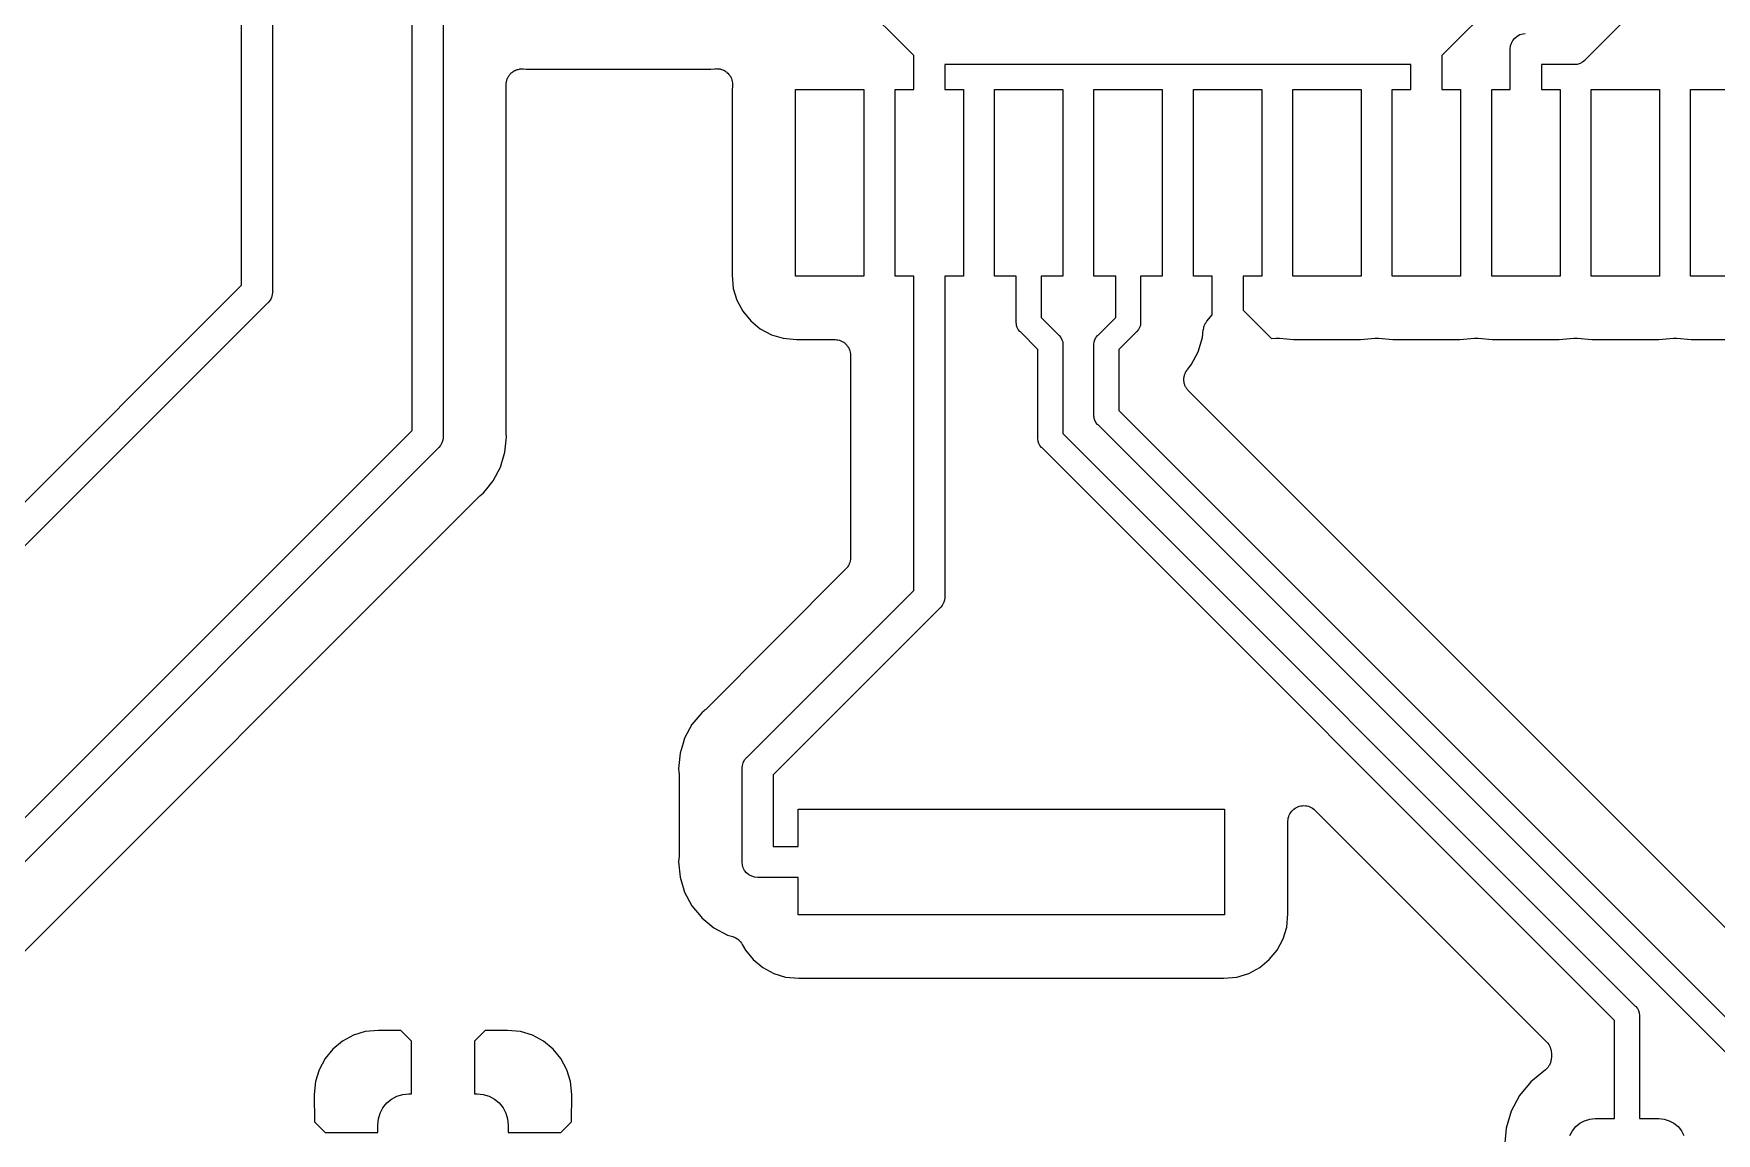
# Model space of a CAD drawing. Extents: x 123.4 to 173.6, y -130.1 to -79.9.
# Drawn here: x 135.05 to 148.58, y -118.34 to -109.5 of the extents above; entities that cross this region are included whole.
import ezdxf

# ---------------------------------------------------------------- set-up
doc = ezdxf.new("R2010")
doc.units = 0
doc.header["$MEASUREMENT"] = 0
doc.layers.add('BLACK', color=7, linetype='CONTINUOUS')

msp = doc.modelspace()

# ---------------------------------------------------------------- linework, layer by layer
at = {"layer": 'BLACK', "linetype": 'CONTINUOUS'}
for p, q in [((138.091, -112.693), (138.091, -105.467)), ((138.341, -105.513), (138.341, -112.738)), ((136.719, -111.524), (136.719, -106.039)), ((136.969, -106.084), (136.969, -111.57)), ((148.528, -107.525), (146.377, -109.676)), ((142.127, -109.676), (141.576, -109.125)), ((147.979, -109.262), (147.532, -109.709)), ((146.982, -109.52), (147.004, -109.509)), ((147.004, -109.509), (147.027, -109.502)), ((147.027, -109.502), (147.046, -109.5)), ((146.926, -109.625), (146.929, -109.6)), ((146.927, -109.631), (146.926, -109.625)), ((146.927, -109.95), (146.927, -109.631)), ((146.929, -109.6), (146.936, -109.577)), ((146.936, -109.577), (146.948, -109.555)), ((146.948, -109.555), (146.963, -109.536)), ((146.963, -109.536), (146.982, -109.52)), ((138.934, -109.791), (138.939, -109.789)), ((138.939, -109.789), (138.945, -109.788)), ((138.945, -109.788), (138.952, -109.786)), ((138.952, -109.786), (138.958, -109.785)), ((138.958, -109.785), (138.963, -109.784)), ((138.963, -109.784), (138.97, -109.784)), ((138.97, -109.784), (138.976, -109.783)), ((138.976, -109.783), (138.982, -109.784)), ((138.982, -109.784), (138.988, -109.784)), ((138.988, -109.784), (139.008, -109.786)), ((139.008, -109.786), (140.496, -109.786)), ((140.496, -109.786), (140.531, -109.783)), ((140.531, -109.783), (140.531, -109.783)), ((140.531, -109.783), (140.532, -109.783)), ((140.532, -109.783), (140.532, -109.782)), ((140.532, -109.782), (140.544, -109.783)), ((140.532, -109.783), (140.532, -109.783)), ((140.544, -109.783), (140.556, -109.783)), ((140.556, -109.783), (140.557, -109.783)), ((140.557, -109.783), (140.557, -109.783)), ((140.557, -109.783), (140.569, -109.785)), ((140.569, -109.785), (140.581, -109.788)), ((140.581, -109.788), (140.581, -109.788)), ((140.581, -109.788), (140.581, -109.788)), ((140.581, -109.788), (140.592, -109.793)), ((142.127, -109.95), (142.127, -109.676)), ((146.127, -109.75), (142.377, -109.75)), ((142.377, -109.75), (142.377, -109.95)), ((146.127, -109.95), (146.127, -109.75)), ((146.377, -109.676), (146.377, -109.95)), ((147.433, -109.75), (147.177, -109.75)), ((147.177, -109.75), (147.177, -109.95)), ((147.44, -109.75), (147.433, -109.75)), ((147.446, -109.75), (147.44, -109.75)), ((147.464, -109.748), (147.446, -109.75)), ((147.446, -109.75), (147.446, -109.75)), ((147.488, -109.741), (147.464, -109.748)), ((147.509, -109.729), (147.488, -109.741)), ((147.528, -109.714), (147.509, -109.729)), ((147.532, -109.709), (147.528, -109.714)), ((138.849, -109.897), (138.851, -109.891)), ((138.849, -109.903), (138.849, -109.897)), ((138.849, -109.909), (138.849, -109.903)), ((138.849, -109.91), (138.849, -109.909)), ((138.849, -112.707), (138.849, -109.91)), ((138.851, -109.884), (138.853, -109.879)), ((138.851, -109.891), (138.851, -109.884)), ((138.853, -109.879), (138.854, -109.873)), ((138.854, -109.873), (138.857, -109.867)), ((138.857, -109.867), (138.859, -109.86)), ((138.859, -109.86), (138.862, -109.855)), ((138.862, -109.855), (138.864, -109.85)), ((138.864, -109.85), (138.868, -109.845)), ((138.868, -109.845), (138.871, -109.839)), ((138.871, -109.839), (138.875, -109.834)), ((138.875, -109.834), (138.878, -109.829)), ((138.878, -109.829), (138.882, -109.825)), ((138.882, -109.825), (138.887, -109.82)), ((138.887, -109.82), (138.891, -109.816)), ((138.891, -109.816), (138.895, -109.812)), ((138.895, -109.812), (138.901, -109.808)), ((138.901, -109.808), (138.906, -109.804)), ((138.906, -109.804), (138.911, -109.802)), ((138.911, -109.802), (138.916, -109.798)), ((138.916, -109.798), (138.922, -109.796)), ((138.922, -109.796), (138.928, -109.793)), ((138.928, -109.793), (138.934, -109.791)), ((140.592, -109.793), (140.603, -109.797)), ((140.603, -109.797), (140.604, -109.798)), ((140.604, -109.798), (140.604, -109.798)), ((140.604, -109.798), (140.614, -109.804)), ((140.614, -109.804), (140.624, -109.811)), ((140.624, -109.811), (140.624, -109.811)), ((140.624, -109.811), (140.625, -109.812)), ((140.625, -109.812), (140.633, -109.82)), ((140.633, -109.82), (140.641, -109.829)), ((140.641, -109.829), (140.642, -109.829)), ((140.642, -109.829), (140.642, -109.829)), ((140.642, -109.829), (140.648, -109.839)), ((140.648, -109.839), (140.655, -109.849)), ((140.655, -109.849), (140.655, -109.85)), ((140.655, -109.85), (140.655, -109.85)), ((140.655, -109.85), (140.66, -109.861)), ((140.66, -109.861), (140.665, -109.872)), ((140.665, -109.872), (140.665, -109.873)), ((140.665, -109.873), (140.665, -109.873)), ((140.665, -109.873), (140.667, -109.885)), ((140.669, -109.921), (140.666, -109.956)), ((140.667, -109.885), (140.669, -109.897)), ((140.669, -109.897), (140.669, -109.897)), ((140.669, -109.897), (140.669, -109.897)), ((140.669, -109.897), (140.669, -109.909)), ((140.669, -109.909), (140.669, -109.921)), ((140.666, -109.956), (140.666, -111.444)), ((141.177, -111.45), (141.177, -109.95)), ((141.177, -109.95), (141.727, -109.95)), ((141.727, -109.95), (141.727, -111.45)), ((141.977, -111.45), (141.977, -109.95)), ((141.977, -109.95), (142.127, -109.95)), ((142.377, -109.95), (142.527, -109.95)), ((142.527, -109.95), (142.527, -111.45)), ((142.777, -111.45), (142.777, -109.95)), ((142.777, -109.95), (143.327, -109.95)), ((143.327, -109.95), (143.327, -111.45)), ((143.577, -111.45), (143.577, -109.95)), ((143.577, -109.95), (144.127, -109.95)), ((144.127, -109.95), (144.127, -111.45)), ((144.377, -111.45), (144.377, -109.95)), ((144.377, -109.95), (144.927, -109.95)), ((144.927, -109.95), (144.927, -111.45)), ((145.177, -111.45), (145.177, -109.95)), ((145.177, -109.95), (145.727, -109.95)), ((145.727, -109.95), (145.727, -111.45)), ((145.977, -111.45), (145.977, -109.95)), ((145.977, -109.95), (146.127, -109.95)), ((146.377, -109.95), (146.527, -109.95)), ((146.527, -109.95), (146.527, -111.45)), ((146.777, -111.45), (146.777, -109.95)), ((146.777, -109.95), (146.927, -109.95)), ((147.177, -109.95), (147.327, -109.95)), ((147.327, -109.95), (147.327, -111.45)), ((147.577, -111.45), (147.577, -109.95)), ((147.577, -109.95), (148.127, -109.95)), ((148.127, -109.95), (148.127, -111.45)), ((148.377, -111.45), (148.377, -109.95)), ((148.377, -109.95), (148.927, -109.95)), ((132.753, -115.491), (136.719, -111.524)), ((140.666, -111.444), (140.676, -111.55)), ((141.727, -111.45), (141.177, -111.45)), ((142.127, -111.45), (141.977, -111.45)), ((142.127, -113.98), (142.127, -111.45)), ((142.527, -111.45), (142.377, -111.45)), ((142.377, -111.45), (142.377, -114.025)), ((142.952, -111.45), (142.777, -111.45)), ((142.952, -111.82), (142.952, -111.45)), ((143.327, -111.45), (143.152, -111.45)), ((143.152, -111.45), (143.152, -111.784)), ((143.752, -111.45), (143.577, -111.45)), ((143.752, -111.784), (143.752, -111.45)), ((144.127, -111.45), (143.952, -111.45)), ((143.952, -111.45), (143.952, -111.82)), ((144.527, -111.45), (144.377, -111.45)), ((144.527, -111.763), (144.527, -111.45)), ((144.927, -111.45), (144.777, -111.45)), ((144.777, -111.45), (144.777, -111.724)), ((145.727, -111.45), (145.177, -111.45)), ((146.527, -111.45), (145.977, -111.45)), ((147.327, -111.45), (146.777, -111.45)), ((148.127, -111.45), (147.577, -111.45)), ((148.927, -111.45), (148.377, -111.45)), ((136.928, -111.668), (132.929, -115.667)), ((136.933, -111.665), (136.928, -111.668)), ((136.937, -111.66), (136.933, -111.665)), ((136.949, -111.645), (136.937, -111.66)), ((136.937, -111.66), (136.937, -111.66)), ((136.954, -111.636), (136.949, -111.645)), ((136.96, -111.624), (136.954, -111.636)), ((136.967, -111.6), (136.96, -111.624)), ((136.969, -111.582), (136.967, -111.6)), ((136.969, -111.57), (136.97, -111.576)), ((136.97, -111.576), (136.969, -111.582)), ((136.969, -111.582), (136.969, -111.582)), ((140.676, -111.55), (140.705, -111.645)), ((140.705, -111.645), (140.753, -111.734)), ((140.753, -111.734), (140.816, -111.811)), ((140.816, -111.811), (140.893, -111.874)), ((143.152, -111.784), (143.294, -111.926)), ((143.61, -111.926), (143.752, -111.784)), ((144.479, -111.824), (144.486, -111.814)), ((144.486, -111.814), (144.527, -111.763)), ((144.777, -111.724), (145.005, -111.952)), ((140.893, -111.874), (140.982, -111.922)), ((140.982, -111.922), (141.077, -111.951)), ((141.077, -111.951), (141.183, -111.961)), ((142.952, -111.825), (142.952, -111.82)), ((142.952, -111.83), (142.952, -111.825)), ((142.953, -111.835), (142.952, -111.83)), ((142.952, -111.83), (142.952, -111.83)), ((142.953, -111.845), (142.953, -111.835)), ((142.954, -111.848), (142.953, -111.845)), ((142.959, -111.863), (142.954, -111.848)), ((142.968, -111.881), (142.959, -111.863)), ((142.981, -111.896), (142.968, -111.881)), ((142.985, -111.899), (142.981, -111.896)), ((143.127, -112.041), (142.985, -111.899)), ((143.294, -111.926), (143.298, -111.929)), ((143.298, -111.929), (143.311, -111.944)), ((143.311, -111.944), (143.32, -111.962)), ((143.584, -111.962), (143.593, -111.944)), ((143.593, -111.944), (143.599, -111.938)), ((143.599, -111.938), (143.606, -111.929)), ((143.606, -111.929), (143.61, -111.926)), ((143.919, -111.899), (143.777, -112.041)), ((143.923, -111.896), (143.919, -111.899)), ((143.936, -111.881), (143.923, -111.896)), ((143.945, -111.863), (143.936, -111.881)), ((143.948, -111.853), (143.945, -111.863)), ((143.951, -111.845), (143.948, -111.853)), ((143.952, -111.83), (143.951, -111.835)), ((143.951, -111.835), (143.951, -111.845)), ((143.952, -111.82), (143.952, -111.825)), ((143.952, -111.825), (143.952, -111.83)), ((143.952, -111.83), (143.952, -111.83)), ((144.416, -112.059), (144.451, -111.944)), ((144.451, -111.944), (144.457, -111.882)), ((144.457, -111.882), (144.458, -111.88)), ((144.457, -111.882), (144.457, -111.882)), ((144.457, -111.882), (144.457, -111.882)), ((144.457, -111.882), (144.457, -111.882)), ((144.458, -111.88), (144.46, -111.869)), ((144.46, -111.869), (144.462, -111.857)), ((144.462, -111.857), (144.463, -111.857)), ((144.463, -111.856), (144.467, -111.845)), ((144.463, -111.857), (144.463, -111.856)), ((144.467, -111.845), (144.472, -111.834)), ((144.472, -111.833), (144.479, -111.824)), ((144.472, -111.834), (144.472, -111.833)), ((144.472, -111.834), (144.472, -111.834)), ((145.005, -111.952), (145.041, -111.949)), ((145.041, -111.949), (145.042, -111.949)), ((145.042, -111.949), (145.053, -111.949)), ((145.053, -111.949), (145.064, -111.949)), ((145.064, -111.949), (145.066, -111.949)), ((145.066, -111.949), (145.067, -111.949)), ((145.067, -111.949), (145.069, -111.95)), ((145.069, -111.95), (145.183, -111.961)), ((145.721, -111.961), (145.839, -111.949)), ((145.839, -111.949), (145.84, -111.949)), ((145.84, -111.949), (145.84, -111.949)), ((145.84, -111.949), (145.841, -111.949)), ((145.841, -111.949), (145.853, -111.949)), ((145.853, -111.949), (145.865, -111.949)), ((145.865, -111.949), (145.865, -111.949)), ((145.865, -111.949), (145.866, -111.949)), ((145.866, -111.949), (145.867, -111.95)), ((145.867, -111.95), (145.983, -111.961)), ((146.521, -111.961), (146.639, -111.949)), ((146.639, -111.949), (146.64, -111.949)), ((146.64, -111.949), (146.64, -111.949)), ((146.64, -111.949), (146.641, -111.949)), ((146.641, -111.949), (146.653, -111.949)), ((146.653, -111.949), (146.665, -111.949)), ((146.665, -111.949), (146.665, -111.949)), ((146.665, -111.949), (146.666, -111.949)), ((146.666, -111.949), (146.667, -111.95)), ((146.667, -111.95), (146.783, -111.961)), ((147.321, -111.961), (147.439, -111.949)), ((147.439, -111.949), (147.44, -111.949)), ((147.44, -111.949), (147.44, -111.949)), ((147.44, -111.949), (147.441, -111.949)), ((147.441, -111.949), (147.453, -111.949)), ((147.453, -111.949), (147.465, -111.949)), ((147.465, -111.949), (147.465, -111.949)), ((147.465, -111.949), (147.466, -111.949)), ((147.466, -111.949), (147.467, -111.95)), ((147.467, -111.95), (147.583, -111.961)), ((148.121, -111.961), (148.239, -111.949)), ((148.239, -111.949), (148.24, -111.949)), ((148.24, -111.949), (148.24, -111.949)), ((148.24, -111.949), (148.241, -111.949)), ((148.241, -111.949), (148.253, -111.949)), ((148.253, -111.949), (148.265, -111.949)), ((148.265, -111.949), (148.265, -111.949)), ((148.265, -111.949), (148.266, -111.949)), ((148.266, -111.949), (148.267, -111.95)), ((148.267, -111.95), (148.383, -111.961)), ((141.183, -111.961), (141.492, -111.961)), ((141.492, -111.961), (141.493, -111.961)), ((141.493, -111.961), (141.493, -111.961)), ((141.493, -111.961), (141.493, -111.961)), ((141.493, -111.961), (141.494, -111.961)), ((141.494, -111.961), (141.506, -111.962)), ((141.506, -111.962), (141.518, -111.964)), ((141.518, -111.964), (141.518, -111.964)), ((141.518, -111.964), (141.518, -111.964)), ((141.518, -111.964), (141.53, -111.967)), ((141.53, -111.967), (141.541, -111.971)), ((141.541, -111.971), (141.542, -111.971)), ((141.542, -111.971), (141.542, -111.971)), ((141.542, -111.971), (141.552, -111.977)), ((141.552, -111.977), (141.563, -111.983)), ((141.563, -111.983), (141.563, -111.983)), ((141.563, -111.983), (141.564, -111.983)), ((141.564, -111.983), (141.573, -111.991)), ((141.573, -111.991), (141.582, -111.999)), ((141.582, -111.999), (141.582, -111.999)), ((141.582, -111.999), (141.583, -111.999)), ((141.583, -111.999), (141.59, -112.009)), ((141.59, -112.009), (141.598, -112.018)), ((141.598, -112.018), (141.598, -112.018)), ((141.598, -112.018), (141.598, -112.019)), ((141.598, -112.019), (141.604, -112.029)), ((141.604, -112.029), (141.609, -112.04)), ((141.609, -112.04), (141.61, -112.04)), ((141.61, -112.04), (141.61, -112.04)), ((141.61, -112.04), (141.613, -112.052)), ((141.613, -112.052), (141.617, -112.063)), ((141.617, -112.063), (141.617, -112.064)), ((141.617, -112.064), (141.617, -112.064)), ((141.617, -112.064), (141.618, -112.076)), ((141.618, -112.076), (141.619, -112.088)), ((141.619, -112.088), (141.619, -113.717)), ((143.127, -112.753), (143.127, -112.041)), ((143.32, -111.962), (143.322, -111.969)), ((143.322, -111.969), (143.326, -111.98)), ((143.326, -111.98), (143.326, -111.982)), ((143.326, -111.982), (143.327, -111.995)), ((143.327, -111.995), (143.327, -111.995)), ((143.327, -111.995), (143.327, -112)), ((143.327, -112), (143.327, -112.005)), ((143.327, -112.005), (143.327, -112.717)), ((143.577, -112), (143.578, -111.98)), ((143.577, -112.005), (143.577, -112)), ((143.577, -112.567), (143.577, -112.005)), ((143.578, -111.98), (143.584, -111.962)), ((143.777, -112.041), (143.777, -112.531)), ((144.36, -112.164), (144.416, -112.059)), ((145.183, -111.961), (145.721, -111.961)), ((145.983, -111.961), (146.521, -111.961)), ((146.783, -111.961), (147.321, -111.961)), ((147.583, -111.961), (148.121, -111.961)), ((148.383, -111.961), (148.921, -111.961)), ((144.313, -112.228), (144.315, -112.223)), ((144.315, -112.223), (144.319, -112.217)), ((144.319, -112.217), (144.322, -112.211)), ((144.322, -112.211), (144.326, -112.207)), ((144.326, -112.207), (144.329, -112.202)), ((144.329, -112.202), (144.36, -112.164)), ((144.3, -112.281), (144.301, -112.276)), ((144.301, -112.288), (144.3, -112.281)), ((144.301, -112.27), (144.302, -112.263)), ((144.301, -112.276), (144.301, -112.27)), ((144.301, -112.295), (144.301, -112.288)), ((144.302, -112.3), (144.301, -112.295)), ((144.302, -112.263), (144.303, -112.257)), ((144.302, -112.306), (144.302, -112.3)), ((144.304, -112.313), (144.302, -112.306)), ((144.303, -112.257), (144.305, -112.251)), ((144.305, -112.319), (144.304, -112.313)), ((144.305, -112.251), (144.306, -112.246)), ((144.308, -112.324), (144.305, -112.319)), ((144.306, -112.246), (144.308, -112.239)), ((144.308, -112.239), (144.31, -112.233)), ((144.309, -112.33), (144.308, -112.324)), ((144.312, -112.336), (144.309, -112.33)), ((144.31, -112.233), (144.313, -112.228)), ((144.315, -112.342), (144.312, -112.336)), ((144.318, -112.347), (144.315, -112.342)), ((144.321, -112.352), (144.318, -112.347)), ((144.325, -112.357), (144.321, -112.352)), ((144.329, -112.363), (144.325, -112.357)), ((144.333, -112.367), (144.329, -112.363)), ((144.336, -112.371), (144.333, -112.367)), ((144.337, -112.373), (144.336, -112.371)), ((149.644, -117.679), (144.337, -112.373)), ((143.577, -112.572), (143.577, -112.567)), ((143.577, -112.577), (143.577, -112.572)), ((143.578, -112.586), (143.577, -112.577)), ((143.577, -112.577), (143.577, -112.577)), ((143.578, -112.592), (143.578, -112.586)), ((143.58, -112.596), (143.578, -112.592)), ((143.584, -112.61), (143.58, -112.596)), ((143.593, -112.628), (143.584, -112.61)), ((143.606, -112.643), (143.593, -112.628)), ((143.777, -112.531), (149.477, -118.231)), ((132.821, -117.962), (138.091, -112.693)), ((138.341, -112.751), (138.339, -112.769)), ((138.341, -112.738), (138.341, -112.744)), ((138.341, -112.744), (138.341, -112.751)), ((138.341, -112.751), (138.341, -112.751)), ((138.849, -112.712), (138.849, -112.707)), ((138.849, -112.718), (138.849, -112.712)), ((138.849, -112.72), (138.849, -112.718)), ((138.852, -112.744), (138.849, -112.72)), ((138.849, -112.769), (138.852, -112.744)), ((143.127, -112.758), (143.127, -112.753)), ((143.127, -112.763), (143.127, -112.758)), ((143.128, -112.772), (143.127, -112.763)), ((143.127, -112.763), (143.127, -112.763)), ((143.327, -112.717), (147.932, -117.322)), ((143.61, -112.646), (143.606, -112.643)), ((149.317, -118.353), (143.61, -112.646)), ((138.3, -112.837), (132.998, -118.139)), ((138.304, -112.833), (138.3, -112.837)), ((138.308, -112.828), (138.304, -112.833)), ((138.32, -112.814), (138.308, -112.828)), ((138.308, -112.828), (138.308, -112.828)), ((138.332, -112.792), (138.32, -112.814)), ((138.32, -112.814), (138.32, -112.814)), ((138.339, -112.769), (138.332, -112.792)), ((138.803, -112.988), (138.839, -112.868)), ((138.839, -112.868), (138.849, -112.769)), ((138.849, -112.769), (138.849, -112.769)), ((143.128, -112.778), (143.128, -112.772)), ((143.129, -112.781), (143.128, -112.778)), ((143.134, -112.796), (143.129, -112.781)), ((143.143, -112.814), (143.134, -112.796)), ((143.156, -112.829), (143.143, -112.814)), ((143.16, -112.832), (143.156, -112.829)), ((147.765, -117.437), (143.16, -112.832)), ((138.744, -113.098), (138.803, -112.988)), ((138.681, -113.175), (138.744, -113.098)), ((133.917, -117.938), (138.637, -113.218)), ((138.637, -113.218), (138.638, -113.217)), ((138.638, -113.217), (138.642, -113.214)), ((138.642, -113.214), (138.646, -113.21)), ((138.646, -113.21), (138.665, -113.194)), ((138.665, -113.194), (138.681, -113.175)), ((138.681, -113.175), (138.681, -113.175)), ((141.582, -113.806), (140.451, -114.938)), ((141.589, -113.797), (141.582, -113.806)), ((141.597, -113.788), (141.589, -113.797)), ((141.598, -113.787), (141.597, -113.788)), ((141.597, -113.788), (141.597, -113.788)), ((141.603, -113.777), (141.598, -113.787)), ((141.609, -113.767), (141.603, -113.777)), ((141.613, -113.754), (141.609, -113.765)), ((141.609, -113.765), (141.609, -113.766)), ((141.609, -113.766), (141.609, -113.767)), ((141.616, -113.743), (141.613, -113.754)), ((141.618, -113.73), (141.616, -113.742)), ((141.616, -113.742), (141.616, -113.742)), ((141.616, -113.742), (141.616, -113.743)), ((141.619, -113.718), (141.618, -113.73)), ((141.619, -113.717), (141.619, -113.717)), ((141.619, -113.717), (141.619, -113.717)), ((141.619, -113.717), (141.619, -113.717)), ((141.619, -113.717), (141.619, -113.718)), ((140.788, -115.319), (142.127, -113.98)), ((142.341, -114.12), (142.336, -114.124)), ((142.346, -114.114), (142.341, -114.12)), ((142.356, -114.101), (142.346, -114.114)), ((142.368, -114.079), (142.356, -114.101)), ((142.37, -114.072), (142.368, -114.079)), ((142.375, -114.056), (142.37, -114.072)), ((142.377, -114.038), (142.375, -114.056)), ((142.377, -114.025), (142.378, -114.031)), ((142.378, -114.031), (142.377, -114.038)), ((142.377, -114.038), (142.377, -114.038)), ((142.336, -114.124), (140.997, -115.463)), ((140.343, -115.058), (140.284, -115.168)), ((140.406, -114.981), (140.343, -115.058)), ((140.422, -114.962), (140.406, -114.981)), ((140.406, -114.981), (140.406, -114.981)), ((140.441, -114.946), (140.422, -114.962)), ((140.445, -114.942), (140.441, -114.946)), ((140.449, -114.939), (140.445, -114.942)), ((140.451, -114.938), (140.449, -114.939)), ((140.284, -115.168), (140.273, -115.206)), ((140.248, -115.288), (140.238, -115.387)), ((140.273, -115.206), (140.248, -115.288)), ((140.273, -115.206), (140.273, -115.206)), ((140.767, -115.342), (140.779, -115.328)), ((140.779, -115.328), (140.783, -115.323)), ((140.779, -115.328), (140.779, -115.328)), ((140.783, -115.323), (140.788, -115.319)), ((140.238, -115.387), (140.236, -115.412)), ((140.236, -115.412), (140.238, -115.437)), ((140.238, -115.387), (140.238, -115.387)), ((140.238, -115.437), (140.238, -115.438)), ((140.238, -115.438), (140.238, -115.444)), ((140.238, -115.444), (140.239, -115.449)), ((140.239, -115.449), (140.239, -116.125)), ((140.746, -115.412), (140.747, -115.405)), ((140.747, -115.418), (140.746, -115.412)), ((140.747, -115.405), (140.749, -115.387)), ((140.747, -116.156), (140.747, -115.418)), ((140.749, -115.387), (140.752, -115.377)), ((140.752, -115.377), (140.756, -115.364)), ((140.756, -115.364), (140.767, -115.342)), ((140.997, -115.463), (140.997, -116.037)), ((141.197, -116.037), (141.197, -115.737)), ((141.197, -115.737), (144.627, -115.737)), ((144.627, -115.737), (144.627, -116.587)), ((145.168, -115.755), (145.176, -115.745)), ((145.176, -115.745), (145.186, -115.737)), ((145.176, -115.745), (145.176, -115.745)), ((145.176, -115.745), (145.176, -115.745)), ((145.186, -115.737), (145.195, -115.729)), ((145.195, -115.729), (145.195, -115.729)), ((145.195, -115.729), (145.196, -115.729)), ((145.196, -115.729), (145.206, -115.724)), ((145.206, -115.724), (145.217, -115.718)), ((145.217, -115.718), (145.229, -115.714)), ((145.217, -115.718), (145.217, -115.718)), ((145.217, -115.718), (145.217, -115.718)), ((145.229, -115.714), (145.241, -115.711)), ((145.241, -115.711), (145.253, -115.71)), ((145.241, -115.711), (145.241, -115.711)), ((145.241, -115.711), (145.241, -115.711)), ((145.253, -115.71), (145.266, -115.709)), ((145.266, -115.709), (145.266, -115.709)), ((145.266, -115.709), (145.266, -115.709)), ((145.266, -115.709), (145.278, -115.71)), ((145.278, -115.71), (145.29, -115.711)), ((145.29, -115.711), (145.29, -115.711)), ((145.29, -115.711), (145.291, -115.711)), ((145.291, -115.711), (145.302, -115.715)), ((145.302, -115.715), (145.314, -115.718)), ((145.314, -115.718), (145.314, -115.718)), ((145.314, -115.718), (145.314, -115.718)), ((145.314, -115.718), (145.325, -115.724)), ((145.325, -115.724), (145.336, -115.73)), ((145.336, -115.73), (145.336, -115.73)), ((145.336, -115.73), (145.336, -115.73)), ((145.336, -115.73), (145.345, -115.738)), ((145.345, -115.738), (145.355, -115.746)), ((145.138, -115.834), (145.139, -115.822)), ((145.138, -115.836), (145.138, -115.834)), ((145.138, -115.834), (145.138, -115.834)), ((145.138, -115.834), (145.138, -115.834)), ((145.138, -115.834), (145.138, -115.834)), ((145.138, -116.581), (145.138, -115.836)), ((145.139, -115.822), (145.141, -115.81)), ((145.141, -115.809), (145.145, -115.797)), ((145.141, -115.81), (145.141, -115.809)), ((145.141, -115.809), (145.141, -115.809)), ((145.145, -115.797), (145.148, -115.786)), ((145.148, -115.785), (145.154, -115.775)), ((145.148, -115.786), (145.148, -115.785)), ((145.148, -115.786), (145.148, -115.786)), ((145.154, -115.775), (145.16, -115.764)), ((145.16, -115.764), (145.168, -115.755)), ((145.16, -115.764), (145.16, -115.764)), ((145.16, -115.764), (145.16, -115.764)), ((145.355, -115.746), (147.22, -117.611)), ((140.238, -116.137), (140.236, -116.162)), ((140.239, -116.126), (140.238, -116.132)), ((140.238, -116.132), (140.238, -116.137)), ((140.239, -116.125), (140.239, -116.126)), ((140.997, -116.037), (141.197, -116.037)), ((140.236, -116.162), (140.248, -116.286)), ((140.248, -116.286), (140.284, -116.405)), ((140.746, -116.162), (140.747, -116.156)), ((140.749, -116.187), (140.746, -116.162)), ((140.756, -116.21), (140.749, -116.187)), ((140.761, -116.221), (140.756, -116.21)), ((140.767, -116.232), (140.761, -116.221)), ((140.783, -116.251), (140.767, -116.232)), ((140.802, -116.266), (140.783, -116.251)), ((140.824, -116.278), (140.802, -116.266)), ((140.847, -116.285), (140.824, -116.278)), ((140.872, -116.288), (140.847, -116.285)), ((140.878, -116.287), (140.872, -116.288)), ((141.197, -116.287), (140.878, -116.287)), ((141.197, -116.587), (141.197, -116.287)), ((140.284, -116.405), (140.343, -116.515)), ((140.343, -116.515), (140.416, -116.605)), ((140.416, -116.605), (140.416, -116.605)), ((140.416, -116.605), (140.422, -116.612)), ((140.422, -116.612), (140.518, -116.691)), ((140.518, -116.691), (140.628, -116.75)), ((144.627, -116.587), (141.197, -116.587)), ((145.099, -116.782), (145.128, -116.687)), ((145.128, -116.687), (145.138, -116.581)), ((140.628, -116.75), (140.673, -116.763)), ((140.673, -116.763), (140.673, -116.763)), ((140.673, -116.763), (140.673, -116.763)), ((140.673, -116.763), (140.673, -116.763)), ((140.673, -116.763), (140.675, -116.764)), ((140.675, -116.764), (140.685, -116.768)), ((140.685, -116.768), (140.696, -116.773)), ((140.696, -116.773), (140.697, -116.773)), ((140.697, -116.773), (140.697, -116.774)), ((140.697, -116.774), (140.707, -116.78)), ((140.707, -116.78), (140.717, -116.787)), ((140.717, -116.787), (140.717, -116.787)), ((140.717, -116.787), (140.718, -116.788)), ((140.718, -116.788), (140.726, -116.796)), ((140.726, -116.796), (140.734, -116.804)), ((140.734, -116.804), (140.735, -116.805)), ((140.735, -116.805), (140.735, -116.805)), ((140.735, -116.805), (140.742, -116.815)), ((140.742, -116.815), (140.748, -116.825)), ((140.748, -116.825), (140.773, -116.871)), ((145.051, -116.871), (145.099, -116.782)), ((140.773, -116.871), (140.836, -116.948)), ((140.836, -116.948), (140.913, -117.011)), ((144.911, -117.011), (144.988, -116.948)), ((144.988, -116.948), (145.051, -116.871)), ((140.913, -117.011), (141.002, -117.059)), ((141.002, -117.059), (141.097, -117.088)), ((141.097, -117.088), (141.203, -117.098)), ((141.203, -117.098), (144.621, -117.098)), ((144.621, -117.098), (144.727, -117.088)), ((144.727, -117.088), (144.822, -117.059)), ((144.822, -117.059), (144.911, -117.011)), ((147.932, -117.322), (147.936, -117.325)), ((147.936, -117.325), (147.949, -117.34)), ((147.949, -117.34), (147.955, -117.353)), ((147.955, -117.353), (147.958, -117.358)), ((147.958, -117.358), (147.964, -117.376)), ((147.765, -118.227), (147.765, -117.437)), ((147.964, -117.376), (147.965, -117.396)), ((147.965, -117.396), (147.965, -117.401)), ((147.965, -117.401), (147.965, -118.227)), ((137.531, -117.604), (137.454, -117.667)), ((137.62, -117.556), (137.531, -117.604)), ((137.715, -117.527), (137.62, -117.556)), ((137.82, -117.517), (137.715, -117.527)), ((138.001, -117.519), (137.82, -117.517)), ((138.086, -117.604), (138.001, -117.519)), ((138.086, -118.028), (138.086, -117.604)), ((138.679, -117.519), (138.594, -117.604)), ((138.594, -117.604), (138.594, -118.028)), ((138.86, -117.517), (138.679, -117.519)), ((138.965, -117.527), (138.86, -117.517)), ((139.06, -117.556), (138.965, -117.527)), ((139.149, -117.604), (139.06, -117.556)), ((139.226, -117.667), (139.149, -117.604)), ((147.22, -117.611), (147.22, -117.611)), ((147.22, -117.611), (147.22, -117.611)), ((147.22, -117.611), (147.22, -117.611)), ((147.22, -117.611), (147.221, -117.612)), ((147.221, -117.612), (147.228, -117.621)), ((147.228, -117.621), (147.236, -117.63)), ((147.236, -117.63), (147.236, -117.631)), ((147.236, -117.631), (147.237, -117.631)), ((147.237, -117.631), (147.242, -117.642)), ((137.391, -117.744), (137.343, -117.833)), ((137.454, -117.667), (137.391, -117.744)), ((139.289, -117.744), (139.226, -117.667)), ((139.337, -117.833), (139.289, -117.744)), ((147.242, -117.642), (147.247, -117.652)), ((147.247, -117.652), (147.248, -117.653)), ((147.248, -117.653), (147.248, -117.653)), ((147.248, -117.653), (147.251, -117.665)), ((147.251, -117.773), (147.249, -117.779)), ((147.251, -117.665), (147.255, -117.676)), ((147.253, -117.767), (147.251, -117.773)), ((147.254, -117.762), (147.253, -117.767)), ((147.255, -117.755), (147.254, -117.762)), ((147.255, -117.676), (147.255, -117.676)), ((147.255, -117.676), (147.255, -117.677)), ((147.255, -117.677), (147.256, -117.689)), ((147.256, -117.748), (147.255, -117.755)), ((147.256, -117.689), (147.257, -117.7)), ((147.257, -117.737), (147.256, -117.743)), ((147.256, -117.743), (147.256, -117.748)), ((147.257, -117.7), (147.257, -117.736)), ((147.257, -117.736), (147.257, -117.737)), ((137.343, -117.833), (137.314, -117.928)), ((139.366, -117.928), (139.337, -117.833)), ((147.211, -117.834), (147.093, -117.93)), ((147.215, -117.83), (147.211, -117.834)), ((147.219, -117.826), (147.215, -117.83)), ((147.223, -117.821), (147.219, -117.826)), ((147.228, -117.816), (147.223, -117.821)), ((147.231, -117.812), (147.228, -117.816)), ((147.235, -117.807), (147.231, -117.812)), ((147.238, -117.801), (147.235, -117.807)), ((147.242, -117.796), (147.238, -117.801)), ((147.244, -117.79), (147.242, -117.796)), ((147.247, -117.786), (147.244, -117.79)), ((147.249, -117.779), (147.247, -117.786)), ((137.314, -117.928), (137.304, -118.034)), ((137.304, -118.034), (137.306, -118.252)), ((137.969, -118.047), (138.016, -118.033)), ((138.016, -118.033), (138.065, -118.028)), ((138.065, -118.028), (138.086, -118.028)), ((138.594, -118.028), (138.615, -118.028)), ((138.615, -118.028), (138.664, -118.033)), ((138.664, -118.033), (138.711, -118.047)), ((139.376, -118.034), (139.366, -117.928)), ((139.374, -118.252), (139.376, -118.034)), ((147.002, -118.041), (146.935, -118.167)), ((147.093, -117.93), (147.002, -118.041)), ((137.82, -118.229), (137.834, -118.182)), ((137.834, -118.182), (137.857, -118.139)), ((137.857, -118.139), (137.888, -118.101)), ((137.888, -118.101), (137.926, -118.07)), ((137.926, -118.07), (137.969, -118.047)), ((138.711, -118.047), (138.754, -118.07)), ((138.754, -118.07), (138.792, -118.101)), ((138.792, -118.101), (138.823, -118.139)), ((138.823, -118.139), (138.846, -118.182)), ((138.846, -118.182), (138.86, -118.229)), ((146.935, -118.167), (146.894, -118.303)), ((137.306, -118.252), (137.391, -118.337)), ((137.815, -118.278), (137.82, -118.229)), ((137.815, -118.337), (137.815, -118.278)), ((138.86, -118.229), (138.865, -118.278)), ((138.865, -118.278), (138.865, -118.337)), ((139.289, -118.337), (139.374, -118.252)), ((146.894, -118.303), (146.879, -118.452)), ((147.427, -118.324), (147.454, -118.291)), ((147.454, -118.291), (147.487, -118.264)), ((147.487, -118.264), (147.525, -118.244)), ((147.525, -118.244), (147.566, -118.231)), ((147.566, -118.231), (147.609, -118.227)), ((147.609, -118.227), (147.765, -118.227)), ((147.965, -118.227), (148.121, -118.227)), ((148.121, -118.227), (148.164, -118.231)), ((148.164, -118.231), (148.205, -118.244)), ((148.205, -118.244), (148.243, -118.264)), ((148.243, -118.264), (148.276, -118.291)), ((148.276, -118.291), (148.303, -118.324)), ((137.391, -118.337), (137.815, -118.337)), ((138.865, -118.337), (139.289, -118.337)), ((147.407, -118.362), (147.427, -118.324)), ((148.303, -118.324), (148.323, -118.362))]:
    msp.add_line(p, q, dxfattribs=at)

doc.saveas('drawing.dxf')
